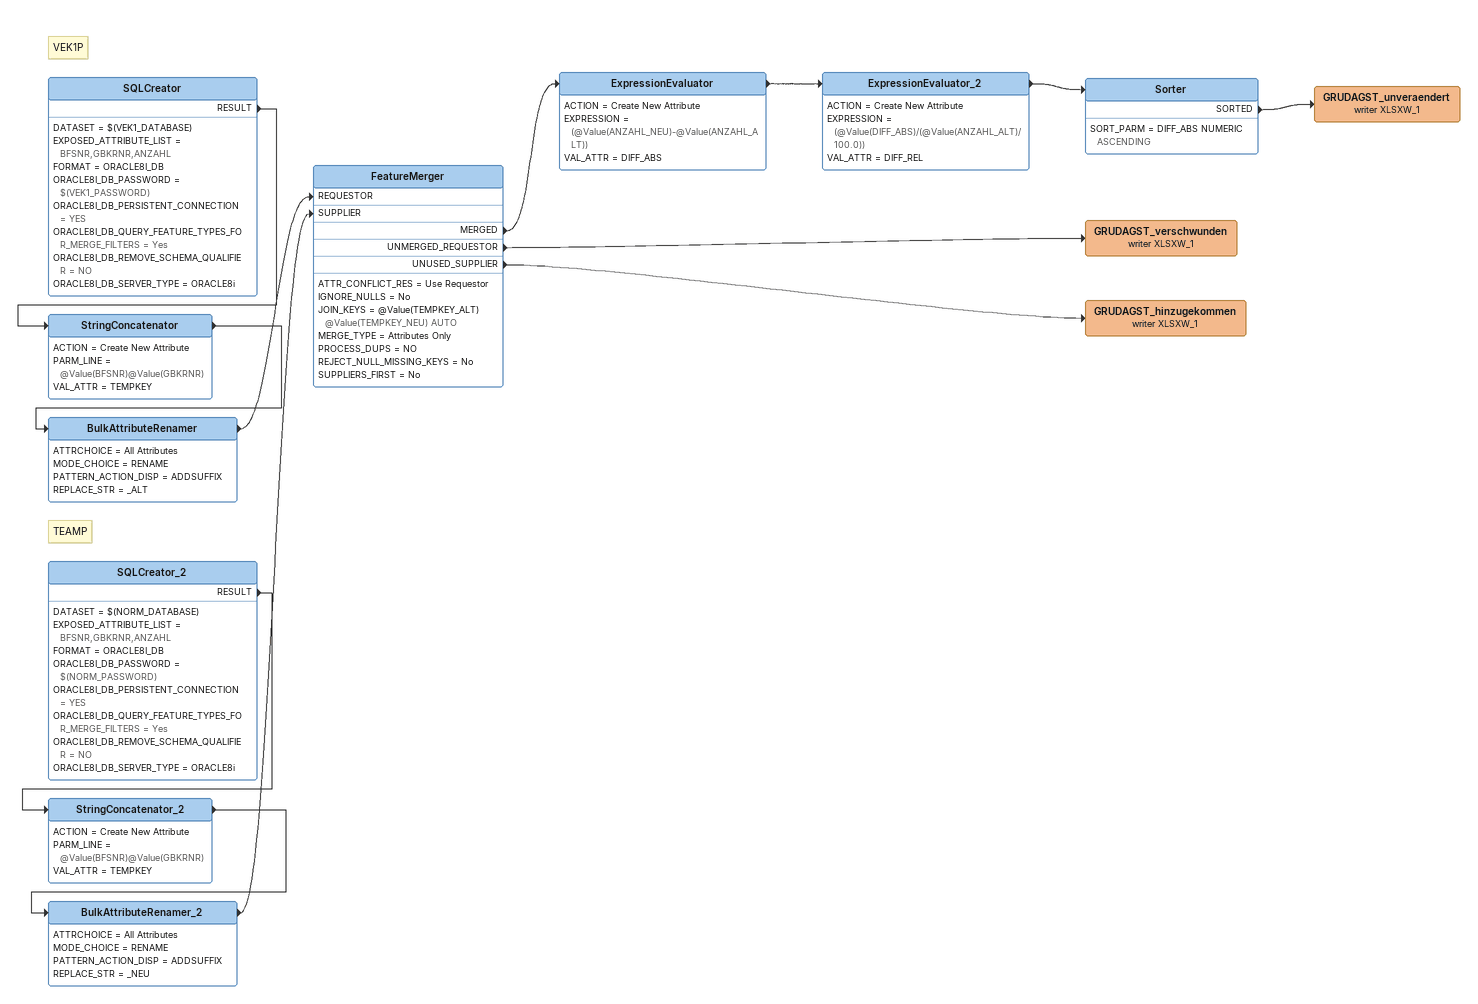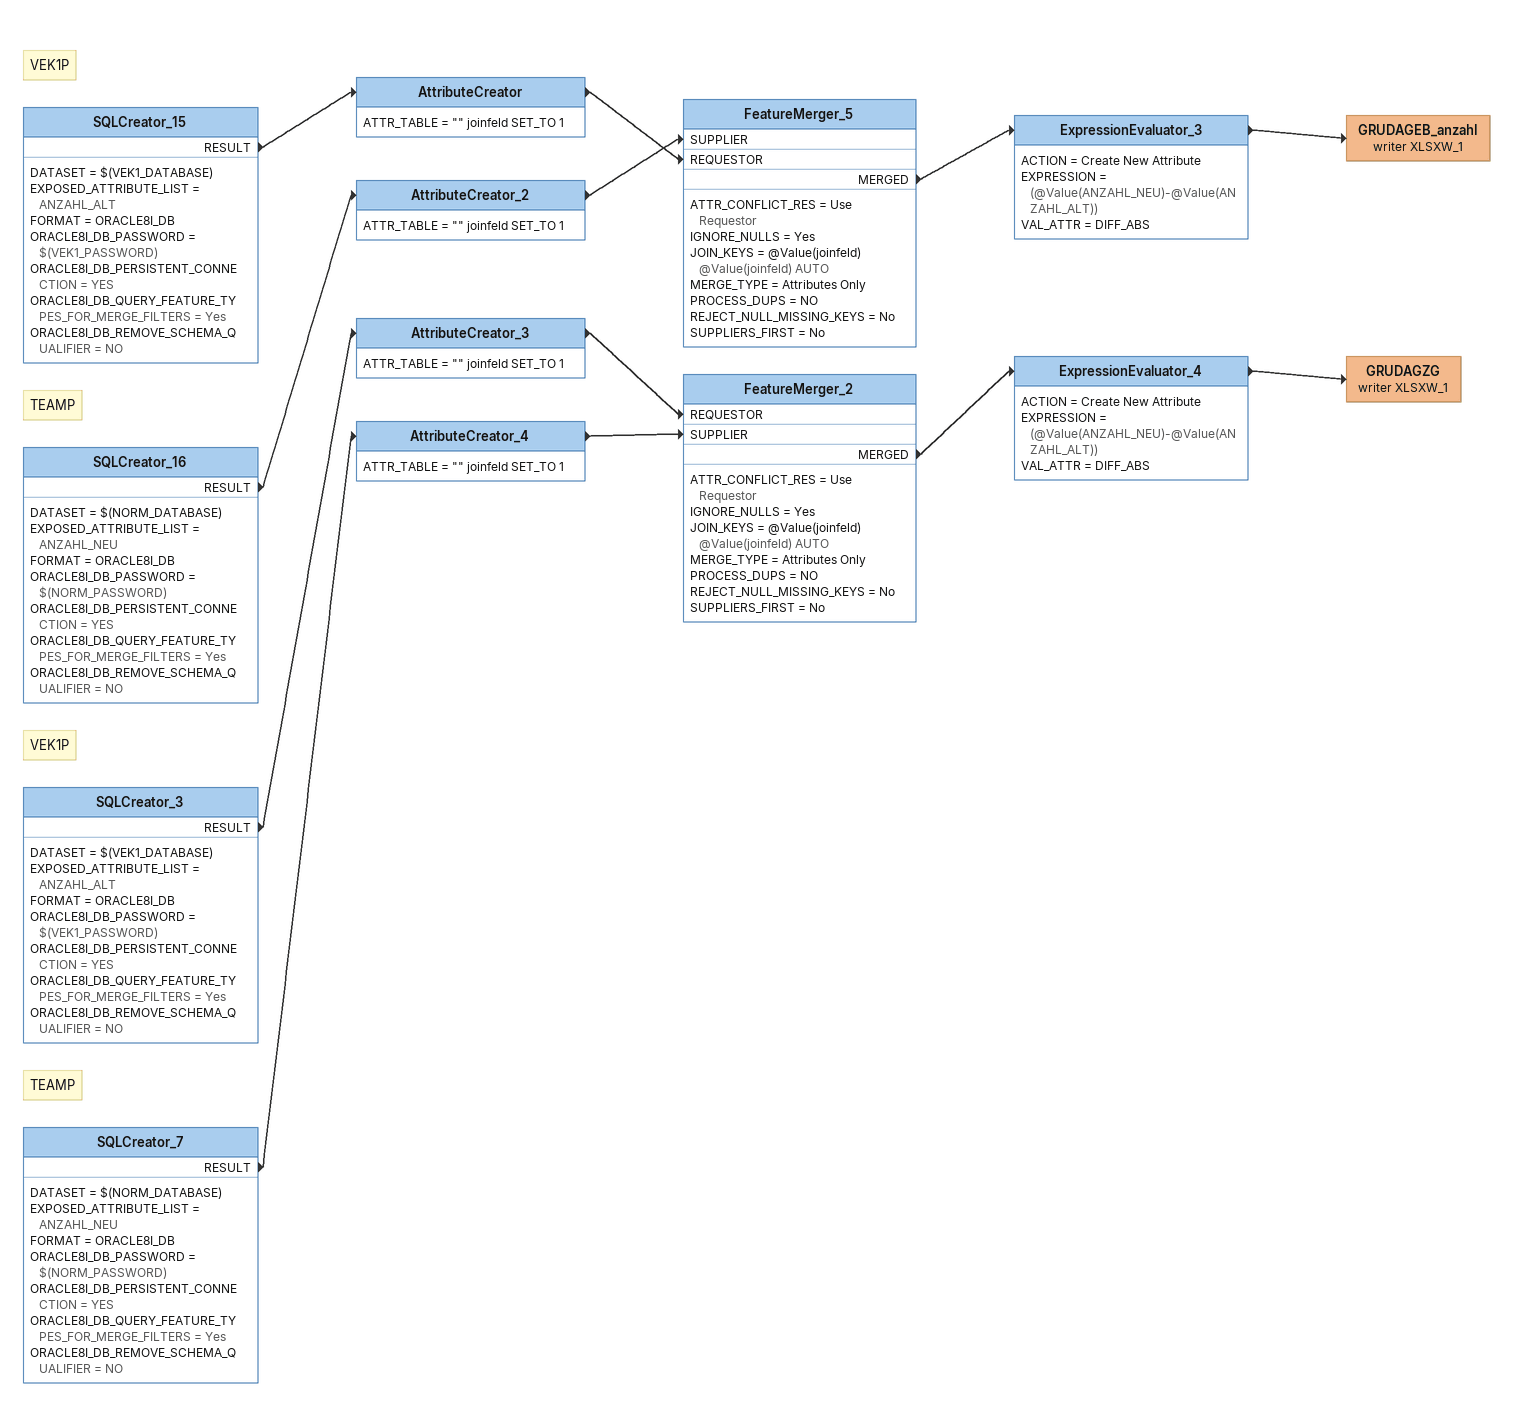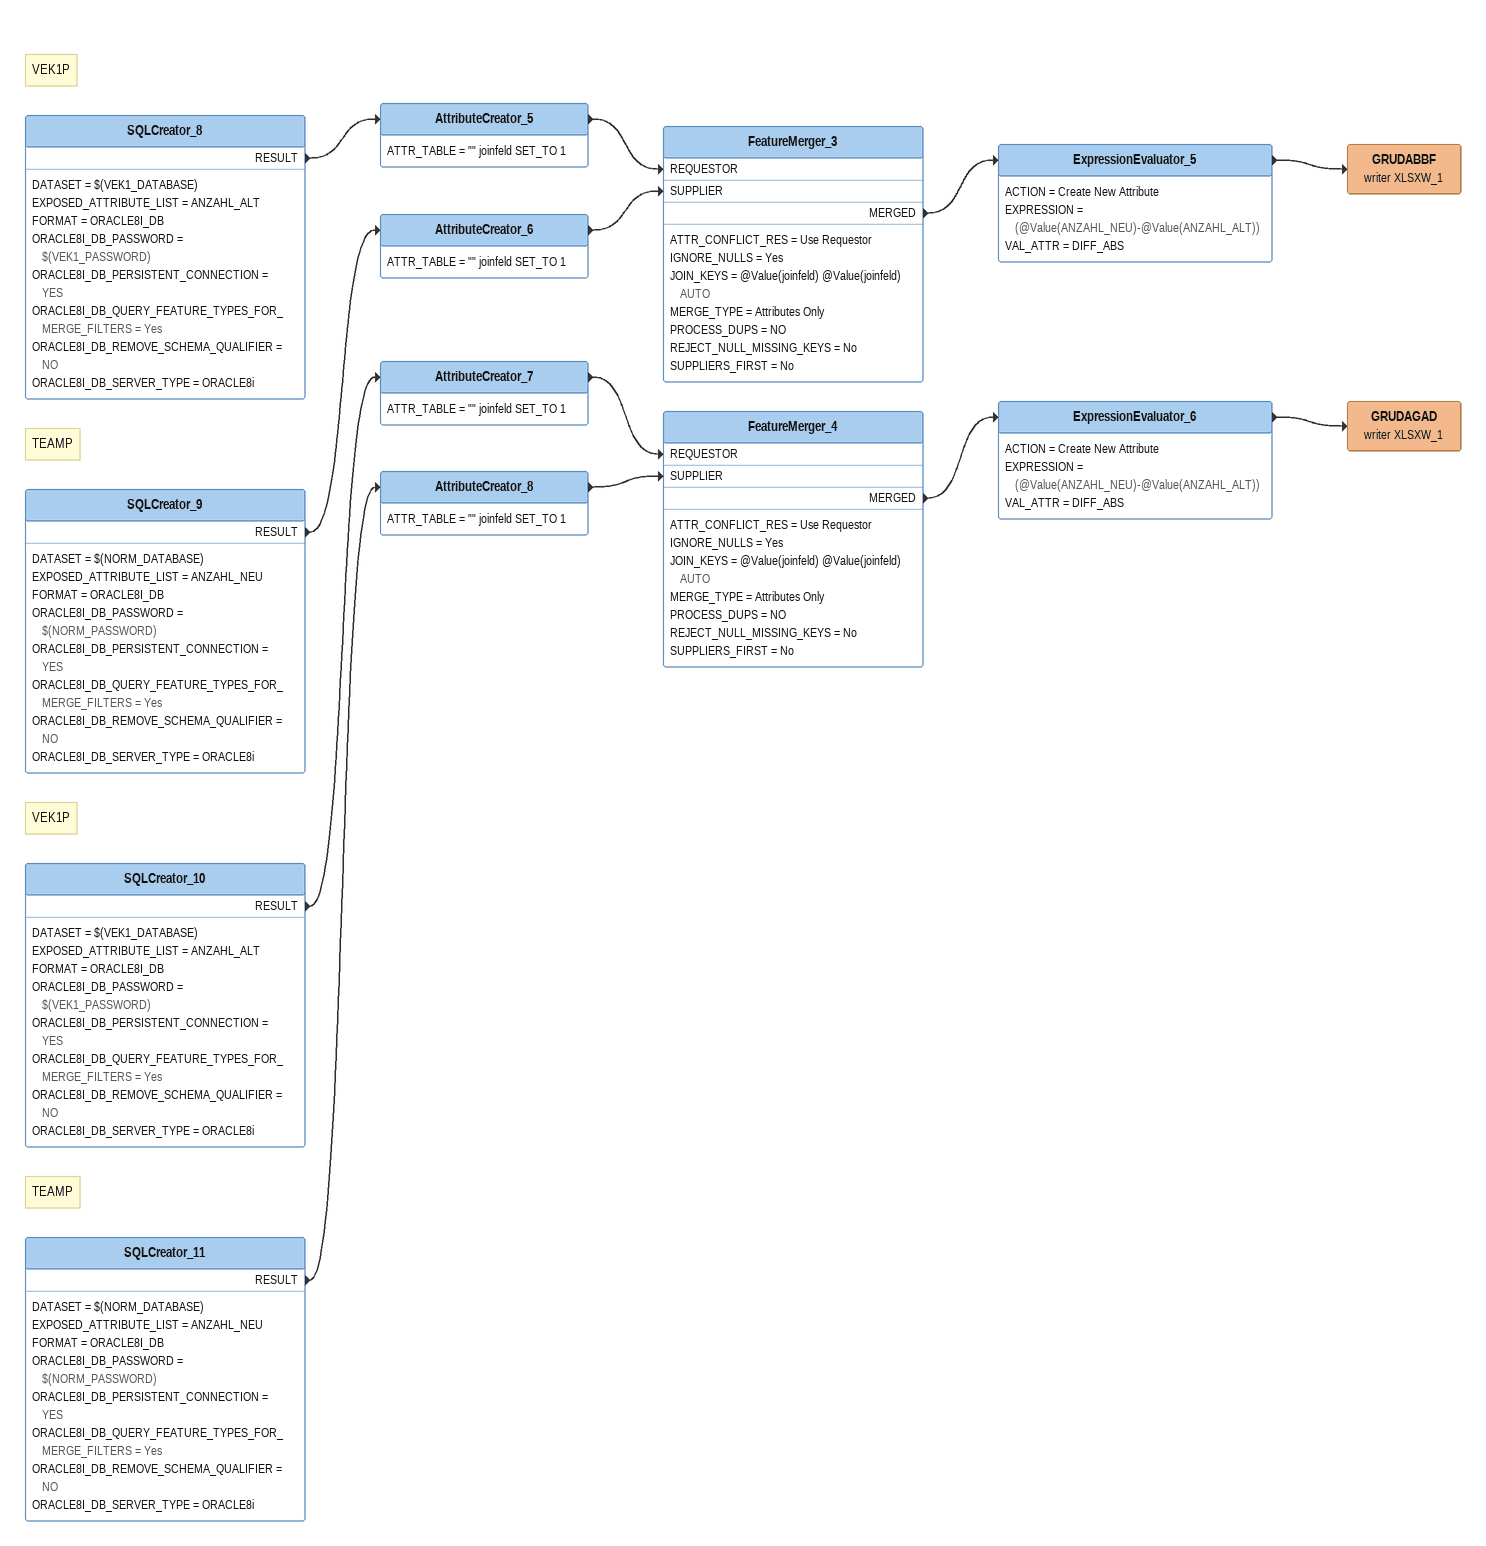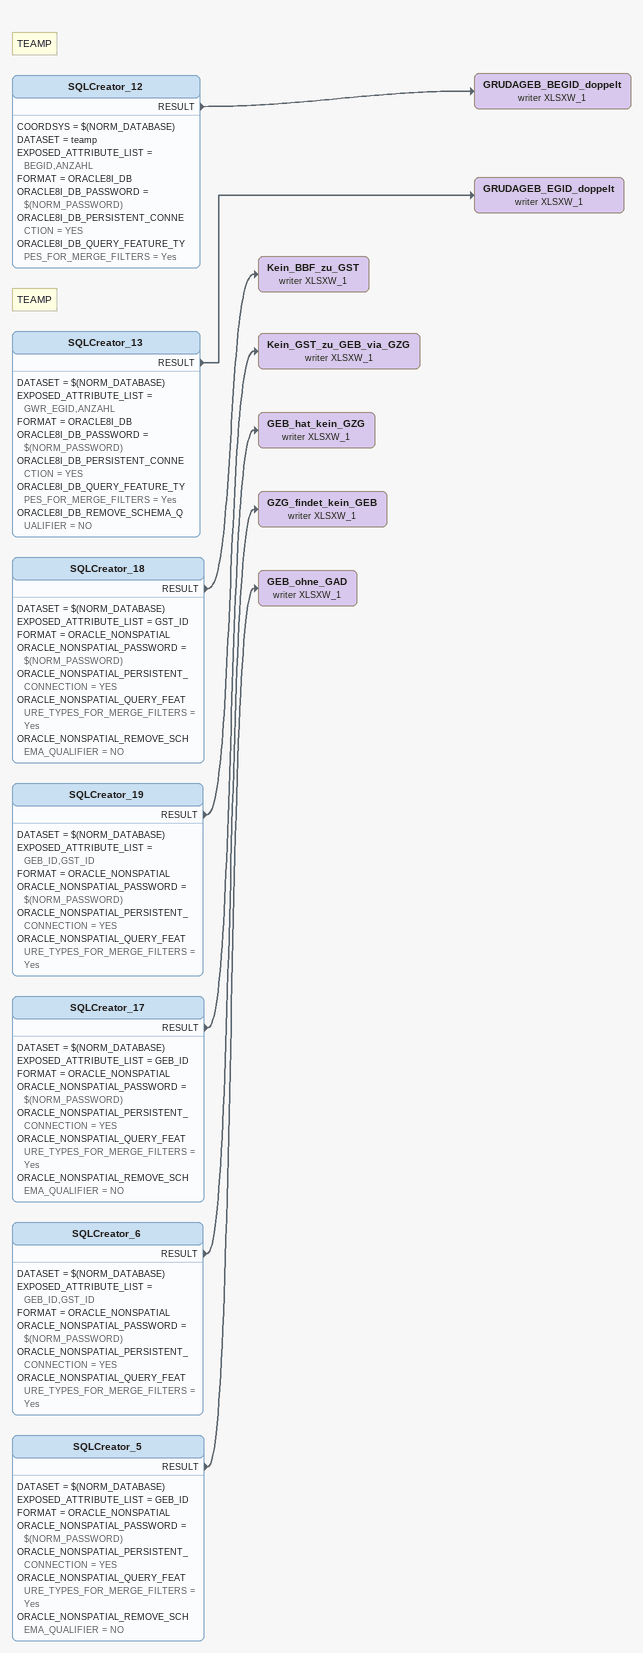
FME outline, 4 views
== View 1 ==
Note: VEK1P
SQLCreator
    DATASET = $(VEK1_DATABASE)
    EXPOSED_ATTRIBUTE_LIST = BFSNR,GBKRNR,ANZAHL
    FORMAT = ORACLE8I_DB
    ORACLE8I_DB_PASSWORD = $(VEK1_PASSWORD)
    ORACLE8I_DB_PERSISTENT_CONNECTION = YES
    ORACLE8I_DB_QUERY_FEATURE_TYPES_FOR_MERGE_FILTERS = Yes
    ORACLE8I_DB_REMOVE_SCHEMA_QUALIFIER = NO
    ORACLE8I_DB_SERVER_TYPE = ORACLE8i
    RESULT -> StringConcatenator
StringConcatenator
    ACTION = Create New Attribute
    PARM_LINE = @Value(BFSNR)@Value(GBKRNR)
    VAL_ATTR = TEMPKEY
    -> BulkAttributeRenamer
BulkAttributeRenamer
    ATTRCHOICE = All Attributes
    MODE_CHOICE = RENAME
    PATTERN_ACTION_DISP = ADDSUFFIX
    REPLACE_STR = _ALT
    -> FeatureMerger [REQUESTOR]
Note: TEAMP
SQLCreator_2
    DATASET = $(NORM_DATABASE)
    EXPOSED_ATTRIBUTE_LIST = BFSNR,GBKRNR,ANZAHL
    FORMAT = ORACLE8I_DB
    ORACLE8I_DB_PASSWORD = $(NORM_PASSWORD)
    ORACLE8I_DB_PERSISTENT_CONNECTION = YES
    ORACLE8I_DB_QUERY_FEATURE_TYPES_FOR_MERGE_FILTERS = Yes
    ORACLE8I_DB_REMOVE_SCHEMA_QUALIFIER = NO
    ORACLE8I_DB_SERVER_TYPE = ORACLE8i
    RESULT -> StringConcatenator_2
StringConcatenator_2
    ACTION = Create New Attribute
    PARM_LINE = @Value(BFSNR)@Value(GBKRNR)
    VAL_ATTR = TEMPKEY
    -> BulkAttributeRenamer_2
BulkAttributeRenamer_2
    ATTRCHOICE = All Attributes
    MODE_CHOICE = RENAME
    PATTERN_ACTION_DISP = ADDSUFFIX
    REPLACE_STR = _NEU
    -> FeatureMerger [SUPPLIER]
FeatureMerger
    ATTR_CONFLICT_RES = Use Requestor
    IGNORE_NULLS = No
    JOIN_KEYS = @Value(TEMPKEY_ALT) @Value(TEMPKEY_NEU) AUTO
    MERGE_TYPE = Attributes Only
    PROCESS_DUPS = NO
    REJECT_NULL_MISSING_KEYS = No
    SUPPLIERS_FIRST = No
    MERGED -> ExpressionEvaluator
    UNMERGED_REQUESTOR -> GRUDAGST_verschwunden (writer XLSXW_1)
    UNUSED_SUPPLIER -> GRUDAGST_hinzugekommen (writer XLSXW_1)
ExpressionEvaluator
    ACTION = Create New Attribute
    EXPRESSION = (@Value(ANZAHL_NEU)-@Value(ANZAHL_ALT))
    VAL_ATTR = DIFF_ABS
    -> ExpressionEvaluator_2
ExpressionEvaluator_2
    ACTION = Create New Attribute
    EXPRESSION = (@Value(DIFF_ABS)/(@Value(ANZAHL_ALT)/100.0))
    VAL_ATTR = DIFF_REL
    -> Sorter
Sorter
    SORT_PARM = DIFF_ABS NUMERIC ASCENDING
    SORTED -> GRUDAGST_unveraendert (writer XLSXW_1)
GRUDAGST_unveraendert (writer XLSXW_1)
GRUDAGST_verschwunden (writer XLSXW_1)
GRUDAGST_hinzugekommen (writer XLSXW_1)

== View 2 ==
Note: VEK1P
SQLCreator_15
    DATASET = $(VEK1_DATABASE)
    EXPOSED_ATTRIBUTE_LIST = ANZAHL_ALT
    FORMAT = ORACLE8I_DB
    ORACLE8I_DB_PASSWORD = $(VEK1_PASSWORD)
    ORACLE8I_DB_PERSISTENT_CONNECTION = YES
    ORACLE8I_DB_QUERY_FEATURE_TYPES_FOR_MERGE_FILTERS = Yes
    ORACLE8I_DB_REMOVE_SCHEMA_QUALIFIER = NO
    RESULT -> AttributeCreator
AttributeCreator
    ATTR_TABLE = "" joinfeld SET_TO 1
    -> FeatureMerger_5 [REQUESTOR]
Note: TEAMP
SQLCreator_16
    DATASET = $(NORM_DATABASE)
    EXPOSED_ATTRIBUTE_LIST = ANZAHL_NEU
    FORMAT = ORACLE8I_DB
    ORACLE8I_DB_PASSWORD = $(NORM_PASSWORD)
    ORACLE8I_DB_PERSISTENT_CONNECTION = YES
    ORACLE8I_DB_QUERY_FEATURE_TYPES_FOR_MERGE_FILTERS = Yes
    ORACLE8I_DB_REMOVE_SCHEMA_QUALIFIER = NO
    RESULT -> AttributeCreator_2
AttributeCreator_2
    ATTR_TABLE = "" joinfeld SET_TO 1
    -> FeatureMerger_5 [SUPPLIER]
FeatureMerger_5
    ATTR_CONFLICT_RES = Use Requestor
    IGNORE_NULLS = Yes
    JOIN_KEYS = @Value(joinfeld) @Value(joinfeld) AUTO
    MERGE_TYPE = Attributes Only
    PROCESS_DUPS = NO
    REJECT_NULL_MISSING_KEYS = No
    SUPPLIERS_FIRST = No
    MERGED -> ExpressionEvaluator_3
ExpressionEvaluator_3
    ACTION = Create New Attribute
    EXPRESSION = (@Value(ANZAHL_NEU)-@Value(ANZAHL_ALT))
    VAL_ATTR = DIFF_ABS
    -> GRUDAGEB_anzahl (writer XLSXW_1)
GRUDAGEB_anzahl (writer XLSXW_1)
Note: VEK1P
SQLCreator_3
    DATASET = $(VEK1_DATABASE)
    EXPOSED_ATTRIBUTE_LIST = ANZAHL_ALT
    FORMAT = ORACLE8I_DB
    ORACLE8I_DB_PASSWORD = $(VEK1_PASSWORD)
    ORACLE8I_DB_PERSISTENT_CONNECTION = YES
    ORACLE8I_DB_QUERY_FEATURE_TYPES_FOR_MERGE_FILTERS = Yes
    ORACLE8I_DB_REMOVE_SCHEMA_QUALIFIER = NO
    RESULT -> AttributeCreator_3
AttributeCreator_3
    ATTR_TABLE = "" joinfeld SET_TO 1
    -> FeatureMerger_2 [REQUESTOR]
Note: TEAMP
SQLCreator_7
    DATASET = $(NORM_DATABASE)
    EXPOSED_ATTRIBUTE_LIST = ANZAHL_NEU
    FORMAT = ORACLE8I_DB
    ORACLE8I_DB_PASSWORD = $(NORM_PASSWORD)
    ORACLE8I_DB_PERSISTENT_CONNECTION = YES
    ORACLE8I_DB_QUERY_FEATURE_TYPES_FOR_MERGE_FILTERS = Yes
    ORACLE8I_DB_REMOVE_SCHEMA_QUALIFIER = NO
    RESULT -> AttributeCreator_4
AttributeCreator_4
    ATTR_TABLE = "" joinfeld SET_TO 1
    -> FeatureMerger_2 [SUPPLIER]
FeatureMerger_2
    ATTR_CONFLICT_RES = Use Requestor
    IGNORE_NULLS = Yes
    JOIN_KEYS = @Value(joinfeld) @Value(joinfeld) AUTO
    MERGE_TYPE = Attributes Only
    PROCESS_DUPS = NO
    REJECT_NULL_MISSING_KEYS = No
    SUPPLIERS_FIRST = No
    MERGED -> ExpressionEvaluator_4
ExpressionEvaluator_4
    ACTION = Create New Attribute
    EXPRESSION = (@Value(ANZAHL_NEU)-@Value(ANZAHL_ALT))
    VAL_ATTR = DIFF_ABS
    -> GRUDAGZG (writer XLSXW_1)
GRUDAGZG (writer XLSXW_1)

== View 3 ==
Note: VEK1P
SQLCreator_8
    DATASET = $(VEK1_DATABASE)
    EXPOSED_ATTRIBUTE_LIST = ANZAHL_ALT
    FORMAT = ORACLE8I_DB
    ORACLE8I_DB_PASSWORD = $(VEK1_PASSWORD)
    ORACLE8I_DB_PERSISTENT_CONNECTION = YES
    ORACLE8I_DB_QUERY_FEATURE_TYPES_FOR_MERGE_FILTERS = Yes
    ORACLE8I_DB_REMOVE_SCHEMA_QUALIFIER = NO
    ORACLE8I_DB_SERVER_TYPE = ORACLE8i
    RESULT -> AttributeCreator_5
AttributeCreator_5
    ATTR_TABLE = "" joinfeld SET_TO 1
    -> FeatureMerger_3 [REQUESTOR]
Note: TEAMP
SQLCreator_9
    DATASET = $(NORM_DATABASE)
    EXPOSED_ATTRIBUTE_LIST = ANZAHL_NEU
    FORMAT = ORACLE8I_DB
    ORACLE8I_DB_PASSWORD = $(NORM_PASSWORD)
    ORACLE8I_DB_PERSISTENT_CONNECTION = YES
    ORACLE8I_DB_QUERY_FEATURE_TYPES_FOR_MERGE_FILTERS = Yes
    ORACLE8I_DB_REMOVE_SCHEMA_QUALIFIER = NO
    ORACLE8I_DB_SERVER_TYPE = ORACLE8i
    RESULT -> AttributeCreator_6
AttributeCreator_6
    ATTR_TABLE = "" joinfeld SET_TO 1
    -> FeatureMerger_3 [SUPPLIER]
FeatureMerger_3
    ATTR_CONFLICT_RES = Use Requestor
    IGNORE_NULLS = Yes
    JOIN_KEYS = @Value(joinfeld) @Value(joinfeld) AUTO
    MERGE_TYPE = Attributes Only
    PROCESS_DUPS = NO
    REJECT_NULL_MISSING_KEYS = No
    SUPPLIERS_FIRST = No
    MERGED -> ExpressionEvaluator_5
ExpressionEvaluator_5
    ACTION = Create New Attribute
    EXPRESSION = (@Value(ANZAHL_NEU)-@Value(ANZAHL_ALT))
    VAL_ATTR = DIFF_ABS
    -> GRUDABBF (writer XLSXW_1)
GRUDABBF (writer XLSXW_1)
Note: VEK1P
SQLCreator_10
    DATASET = $(VEK1_DATABASE)
    EXPOSED_ATTRIBUTE_LIST = ANZAHL_ALT
    FORMAT = ORACLE8I_DB
    ORACLE8I_DB_PASSWORD = $(VEK1_PASSWORD)
    ORACLE8I_DB_PERSISTENT_CONNECTION = YES
    ORACLE8I_DB_QUERY_FEATURE_TYPES_FOR_MERGE_FILTERS = Yes
    ORACLE8I_DB_REMOVE_SCHEMA_QUALIFIER = NO
    ORACLE8I_DB_SERVER_TYPE = ORACLE8i
    RESULT -> AttributeCreator_7
AttributeCreator_7
    ATTR_TABLE = "" joinfeld SET_TO 1
    -> FeatureMerger_4 [REQUESTOR]
Note: TEAMP
SQLCreator_11
    DATASET = $(NORM_DATABASE)
    EXPOSED_ATTRIBUTE_LIST = ANZAHL_NEU
    FORMAT = ORACLE8I_DB
    ORACLE8I_DB_PASSWORD = $(NORM_PASSWORD)
    ORACLE8I_DB_PERSISTENT_CONNECTION = YES
    ORACLE8I_DB_QUERY_FEATURE_TYPES_FOR_MERGE_FILTERS = Yes
    ORACLE8I_DB_REMOVE_SCHEMA_QUALIFIER = NO
    ORACLE8I_DB_SERVER_TYPE = ORACLE8i
    RESULT -> AttributeCreator_8
AttributeCreator_8
    ATTR_TABLE = "" joinfeld SET_TO 1
    -> FeatureMerger_4 [SUPPLIER]
FeatureMerger_4
    ATTR_CONFLICT_RES = Use Requestor
    IGNORE_NULLS = Yes
    JOIN_KEYS = @Value(joinfeld) @Value(joinfeld) AUTO
    MERGE_TYPE = Attributes Only
    PROCESS_DUPS = NO
    REJECT_NULL_MISSING_KEYS = No
    SUPPLIERS_FIRST = No
    MERGED -> ExpressionEvaluator_6
ExpressionEvaluator_6
    ACTION = Create New Attribute
    EXPRESSION = (@Value(ANZAHL_NEU)-@Value(ANZAHL_ALT))
    VAL_ATTR = DIFF_ABS
    -> GRUDAGAD (writer XLSXW_1)
GRUDAGAD (writer XLSXW_1)

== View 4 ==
Note: TEAMP
SQLCreator_12
    COORDSYS = $(NORM_DATABASE)
    DATASET = teamp
    EXPOSED_ATTRIBUTE_LIST = BEGID,ANZAHL
    FORMAT = ORACLE8I_DB
    ORACLE8I_DB_PASSWORD = $(NORM_PASSWORD)
    ORACLE8I_DB_PERSISTENT_CONNECTION = YES
    ORACLE8I_DB_QUERY_FEATURE_TYPES_FOR_MERGE_FILTERS = Yes
    RESULT -> GRUDAGEB_BEGID_doppelt (writer XLSXW_1)
GRUDAGEB_BEGID_doppelt (writer XLSXW_1)
Note: TEAMP
SQLCreator_13
    DATASET = $(NORM_DATABASE)
    EXPOSED_ATTRIBUTE_LIST = GWR_EGID,ANZAHL
    FORMAT = ORACLE8I_DB
    ORACLE8I_DB_PASSWORD = $(NORM_PASSWORD)
    ORACLE8I_DB_PERSISTENT_CONNECTION = YES
    ORACLE8I_DB_QUERY_FEATURE_TYPES_FOR_MERGE_FILTERS = Yes
    ORACLE8I_DB_REMOVE_SCHEMA_QUALIFIER = NO
    RESULT -> GRUDAGEB_EGID_doppelt (writer XLSXW_1)
GRUDAGEB_EGID_doppelt (writer XLSXW_1)
SQLCreator_18
    DATASET = $(NORM_DATABASE)
    EXPOSED_ATTRIBUTE_LIST = GST_ID
    FORMAT = ORACLE_NONSPATIAL
    ORACLE_NONSPATIAL_PASSWORD = $(NORM_PASSWORD)
    ORACLE_NONSPATIAL_PERSISTENT_CONNECTION = YES
    ORACLE_NONSPATIAL_QUERY_FEATURE_TYPES_FOR_MERGE_FILTERS = Yes
    ORACLE_NONSPATIAL_REMOVE_SCHEMA_QUALIFIER = NO
    RESULT -> Kein_BBF_zu_GST (writer XLSXW_1)
Kein_BBF_zu_GST (writer XLSXW_1)
SQLCreator_19
    DATASET = $(NORM_DATABASE)
    EXPOSED_ATTRIBUTE_LIST = GEB_ID,GST_ID
    FORMAT = ORACLE_NONSPATIAL
    ORACLE_NONSPATIAL_PASSWORD = $(NORM_PASSWORD)
    ORACLE_NONSPATIAL_PERSISTENT_CONNECTION = YES
    ORACLE_NONSPATIAL_QUERY_FEATURE_TYPES_FOR_MERGE_FILTERS = Yes
    RESULT -> Kein_GST_zu_GEB_via_GZG (writer XLSXW_1)
Kein_GST_zu_GEB_via_GZG (writer XLSXW_1)
SQLCreator_17
    DATASET = $(NORM_DATABASE)
    EXPOSED_ATTRIBUTE_LIST = GEB_ID
    FORMAT = ORACLE_NONSPATIAL
    ORACLE_NONSPATIAL_PASSWORD = $(NORM_PASSWORD)
    ORACLE_NONSPATIAL_PERSISTENT_CONNECTION = YES
    ORACLE_NONSPATIAL_QUERY_FEATURE_TYPES_FOR_MERGE_FILTERS = Yes
    ORACLE_NONSPATIAL_REMOVE_SCHEMA_QUALIFIER = NO
    RESULT -> GEB_hat_kein_GZG (writer XLSXW_1)
GEB_hat_kein_GZG (writer XLSXW_1)
SQLCreator_6
    DATASET = $(NORM_DATABASE)
    EXPOSED_ATTRIBUTE_LIST = GEB_ID,GST_ID
    FORMAT = ORACLE_NONSPATIAL
    ORACLE_NONSPATIAL_PASSWORD = $(NORM_PASSWORD)
    ORACLE_NONSPATIAL_PERSISTENT_CONNECTION = YES
    ORACLE_NONSPATIAL_QUERY_FEATURE_TYPES_FOR_MERGE_FILTERS = Yes
    RESULT -> GZG_findet_kein_GEB (writer XLSXW_1)
GZG_findet_kein_GEB (writer XLSXW_1)
SQLCreator_5
    DATASET = $(NORM_DATABASE)
    EXPOSED_ATTRIBUTE_LIST = GEB_ID
    FORMAT = ORACLE_NONSPATIAL
    ORACLE_NONSPATIAL_PASSWORD = $(NORM_PASSWORD)
    ORACLE_NONSPATIAL_PERSISTENT_CONNECTION = YES
    ORACLE_NONSPATIAL_QUERY_FEATURE_TYPES_FOR_MERGE_FILTERS = Yes
    ORACLE_NONSPATIAL_REMOVE_SCHEMA_QUALIFIER = NO
    RESULT -> GEB_ohne_GAD (writer XLSXW_1)
GEB_ohne_GAD (writer XLSXW_1)
